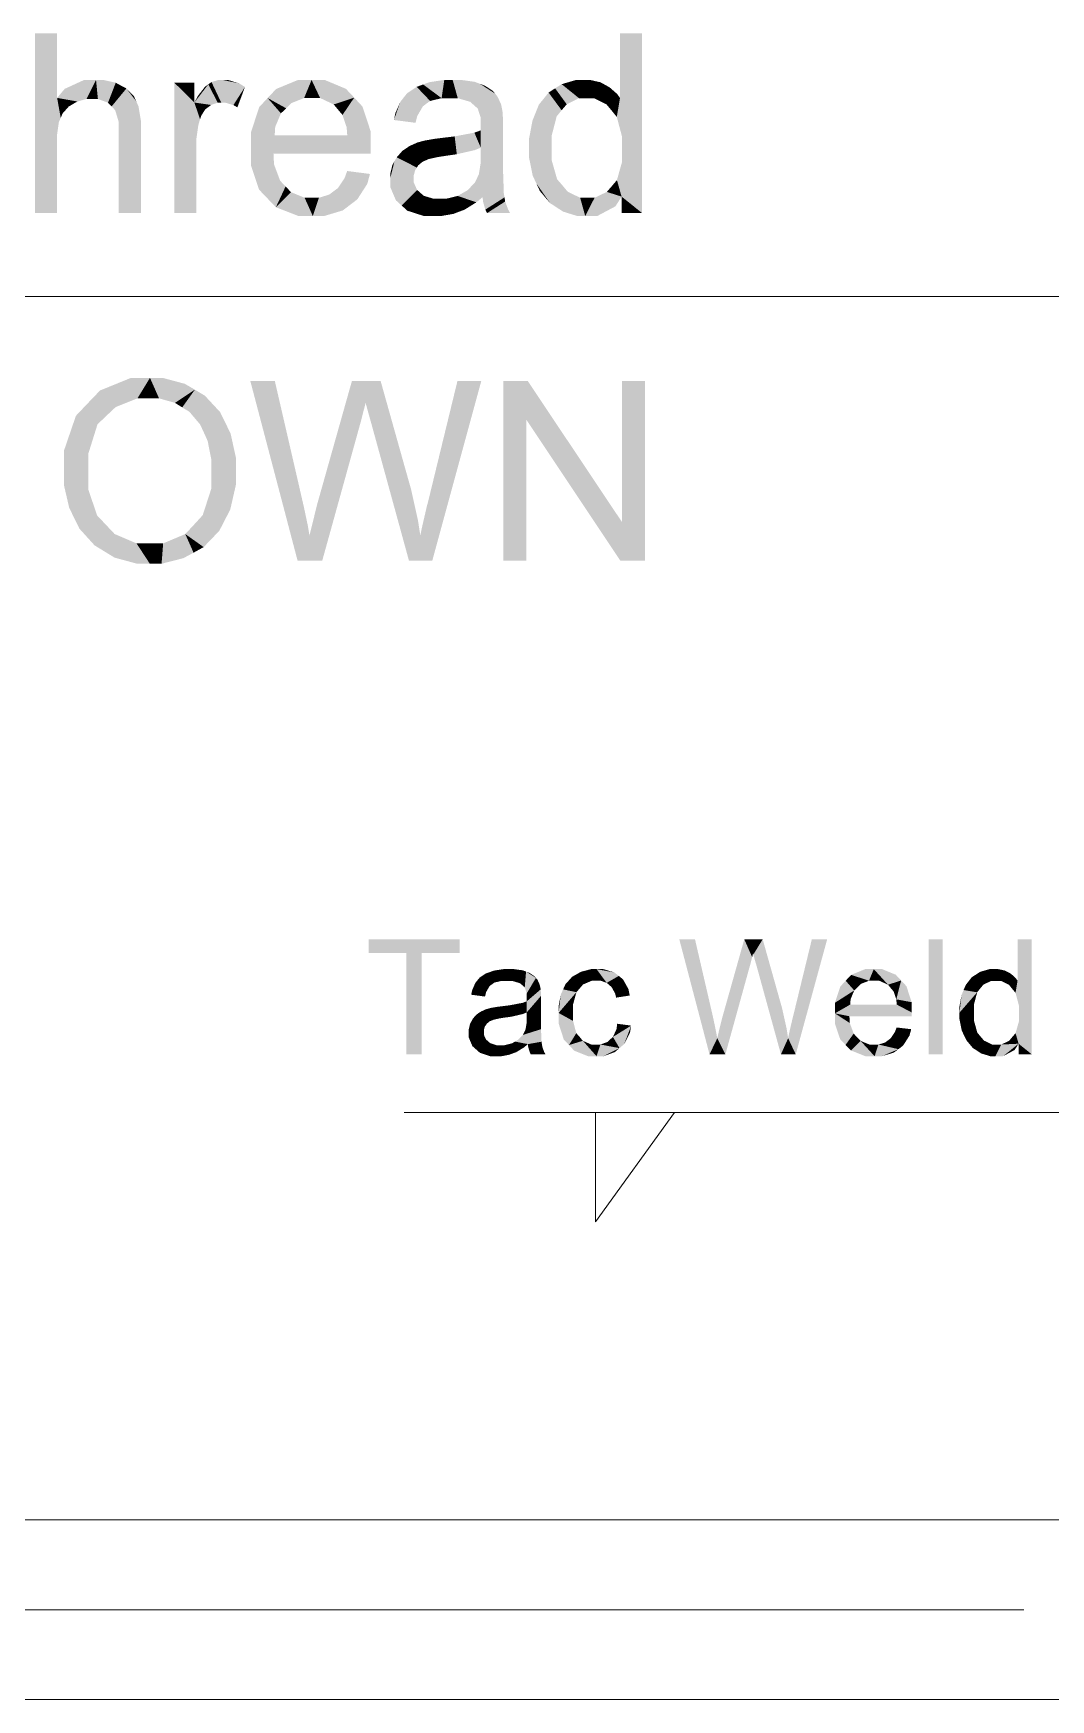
# Model space of a CAD drawing. Header units: millimetres. Extents: x 2 to 579, y 1 to 405.
# Drawn here: x 244.88 to 252.52, y 90.13 to 102.65 of the extents above; entities that cross this region are included whole.
import ezdxf

# ---------------------------------------------------------------- set-up
doc = ezdxf.new("R2010")
doc.units = ezdxf.units.MM
doc.linetypes.add('XKITLINE00', pattern=[0])
doc.layers.add('LinkedObject', color=7, linetype='Continuous', lineweight=0)

# ---------------------------------------------------------------- blocks, each defined once
blk = doc.blocks.new('*A4')
at = {"layer": 'LinkedObject'}
for points in [[(245.061, 102.647), (244.895, 101.297), (244.895, 102.647)], [(245.061, 102.162), (244.895, 101.297), (245.061, 102.647)], [(249.452, 102.647), (249.286, 102.162), (249.286, 102.647)], [(249.452, 102.647), (249.301, 101.872), (249.286, 102.162)], [(249.301, 101.872), (249.452, 102.647), (249.452, 101.297)], [(245.264, 102.297), (245.061, 102.162), (245.118, 102.23)], [(245.353, 102.297), (245.061, 102.162), (245.264, 102.297)], [(245.282, 102.154), (245.061, 102.162), (245.353, 102.297)], [(245.282, 102.154), (245.353, 102.297), (245.318, 102.154)], [(245.318, 102.154), (245.353, 102.297), (245.367, 102.154)], [(245.353, 102.297), (245.443, 102.126), (245.367, 102.154)], [(245.407, 102.297), (245.443, 102.126), (245.353, 102.297)], [(245.501, 102.276), (245.443, 102.126), (245.407, 102.297)], [(245.541, 102.254), (245.443, 102.126), (245.501, 102.276)], [(245.541, 102.254), (245.47, 102.098), (245.443, 102.126)], [(245.581, 102.233), (245.47, 102.098), (245.541, 102.254)], [(245.47, 102.098), (245.581, 102.233), (245.497, 102.069)], [(245.497, 102.069), (245.581, 102.233), (245.655, 102.136)], [(245.655, 102.136), (245.581, 102.233), (245.638, 102.174)], [(245.941, 102.276), (246.091, 102.127), (245.941, 101.297)], [(246.091, 102.127), (245.941, 102.276), (246.091, 102.276)], [(246.196, 102.264), (246.091, 102.127), (246.172, 102.247)], [(246.266, 102.126), (246.091, 102.127), (246.196, 102.264)], [(246.172, 102.247), (246.091, 102.127), (246.119, 102.179)], [(246.22, 102.281), (246.293, 102.126), (246.196, 102.264)], [(246.196, 102.264), (246.293, 102.126), (246.266, 102.126)], [(246.273, 102.297), (246.293, 102.126), (246.22, 102.281)], [(246.302, 102.297), (246.293, 102.126), (246.273, 102.297)], [(246.302, 102.297), (246.323, 102.126), (246.293, 102.126)], [(246.428, 102.271), (246.302, 102.297), (246.343, 102.297)], [(246.471, 102.244), (246.302, 102.297), (246.428, 102.271)], [(246.384, 102.108), (246.302, 102.297), (246.471, 102.244)], [(246.323, 102.126), (246.302, 102.297), (246.384, 102.108)], [(246.384, 102.108), (246.471, 102.244), (246.414, 102.091)], [(246.87, 102.297), (246.641, 102.161), (246.705, 102.229)], [(246.971, 102.297), (246.641, 102.161), (246.87, 102.297)], [(246.915, 102.161), (246.641, 102.161), (246.971, 102.297)], [(246.915, 102.161), (246.971, 102.297), (246.972, 102.161)], [(246.971, 102.297), (247.035, 102.161), (246.972, 102.161)], [(247.229, 102.23), (246.971, 102.297), (247.069, 102.297)], [(247.291, 102.164), (246.971, 102.297), (247.229, 102.23)], [(247.137, 102.113), (246.971, 102.297), (247.291, 102.164)], [(247.035, 102.161), (246.971, 102.297), (247.137, 102.113)], [(247.76, 102.245), (247.861, 102.139), (247.687, 102.196)], [(247.808, 102.263), (247.861, 102.139), (247.76, 102.245)], [(247.967, 102.297), (247.808, 102.263), (247.856, 102.28)], [(247.947, 102.16), (247.808, 102.263), (247.967, 102.297)], [(247.861, 102.139), (247.808, 102.263), (247.947, 102.16)], [(247.947, 102.16), (247.967, 102.297), (248.006, 102.16)], [(248.006, 102.16), (247.967, 102.297), (248.068, 102.16)], [(248.03, 102.297), (248.068, 102.16), (247.967, 102.297)], [(248.194, 102.283), (248.03, 102.297), (248.093, 102.297)], [(248.234, 102.268), (248.03, 102.297), (248.194, 102.283)], [(248.163, 102.132), (248.03, 102.297), (248.234, 102.268)], [(248.068, 102.16), (248.03, 102.297), (248.163, 102.132)], [(248.163, 102.132), (248.234, 102.268), (248.194, 102.103)], [(248.194, 102.103), (248.234, 102.268), (248.218, 102.083)], [(248.234, 102.268), (248.241, 102.012), (248.218, 102.083)], [(248.349, 102.194), (248.241, 102.012), (248.234, 102.268)], [(248.33, 102.216), (248.234, 102.268), (248.273, 102.253)], [(248.349, 102.194), (248.234, 102.268), (248.33, 102.216)], [(248.886, 102.114), (248.75, 102.202), (248.799, 102.234)], [(248.848, 102.265), (248.978, 102.16), (248.799, 102.234)], [(248.799, 102.234), (248.978, 102.16), (248.886, 102.114)], [(248.957, 102.297), (248.978, 102.16), (248.848, 102.265)], [(249.017, 102.297), (248.978, 102.16), (248.957, 102.297)], [(248.978, 102.16), (249.017, 102.297), (249.033, 102.16)], [(249.017, 102.297), (249.09, 102.16), (249.033, 102.16)], [(249.061, 102.297), (249.09, 102.16), (249.017, 102.297)], [(249.14, 102.279), (249.09, 102.16), (249.061, 102.297)], [(249.174, 102.26), (249.09, 102.16), (249.14, 102.279)], [(249.174, 102.26), (249.185, 102.113), (249.09, 102.16)], [(249.208, 102.241), (249.185, 102.113), (249.174, 102.26)], [(249.264, 102.192), (249.185, 102.113), (249.208, 102.241)], [(245.061, 101.889), (244.895, 101.297), (245.061, 102.162)], [(245.061, 101.889), (245.061, 102.162), (245.074, 101.98)], [(245.074, 101.98), (245.061, 102.162), (245.088, 102.012)], [(245.088, 102.012), (245.061, 102.162), (245.102, 102.045)], [(245.102, 102.045), (245.061, 102.162), (245.148, 102.097)], [(245.148, 102.097), (245.061, 102.162), (245.18, 102.116)], [(245.18, 102.116), (245.061, 102.162), (245.213, 102.135)], [(245.213, 102.135), (245.061, 102.162), (245.282, 102.154)], [(245.655, 102.136), (245.524, 101.979), (245.497, 102.069)], [(245.672, 102.098), (245.524, 101.979), (245.655, 102.136)], [(245.941, 101.297), (246.091, 102.127), (246.107, 101.297)], [(246.091, 102.127), (246.107, 101.809), (246.107, 101.297)], [(246.107, 101.809), (246.091, 102.127), (246.107, 101.861)], [(246.107, 101.861), (246.091, 102.127), (246.121, 101.958)], [(246.121, 101.958), (246.091, 102.127), (246.134, 102.002)], [(246.134, 102.002), (246.091, 102.127), (246.144, 102.031)], [(246.144, 102.031), (246.091, 102.127), (246.174, 102.077)], [(246.174, 102.077), (246.091, 102.127), (246.196, 102.093)], [(246.196, 102.093), (246.091, 102.127), (246.217, 102.109)], [(246.217, 102.109), (246.091, 102.127), (246.266, 102.126)], [(246.641, 102.161), (246.515, 101.901), (246.578, 102.093)], [(246.741, 102.046), (246.515, 101.901), (246.641, 102.161)], [(246.641, 102.161), (246.78, 102.084), (246.741, 102.046)], [(246.78, 102.084), (246.641, 102.161), (246.819, 102.123)], [(246.819, 102.123), (246.641, 102.161), (246.915, 102.161)], [(247.137, 102.113), (247.291, 102.164), (247.177, 102.065)], [(247.291, 102.164), (247.203, 102.034), (247.177, 102.065)], [(247.203, 102.034), (247.291, 102.164), (247.234, 101.942)], [(247.234, 101.942), (247.291, 102.164), (247.415, 101.909)], [(247.415, 101.909), (247.291, 102.164), (247.353, 102.097)], [(247.662, 102.164), (247.589, 101.996), (247.637, 102.132)], [(247.806, 102.098), (247.589, 101.996), (247.662, 102.164)], [(247.637, 102.132), (247.589, 101.996), (247.6, 102.048)], [(247.687, 102.196), (247.861, 102.139), (247.662, 102.164)], [(247.806, 102.098), (247.662, 102.164), (247.833, 102.119)], [(247.833, 102.119), (247.662, 102.164), (247.861, 102.139)], [(248.367, 102.171), (248.241, 102.012), (248.349, 102.194)], [(248.393, 102.115), (248.241, 102.012), (248.367, 102.171)], [(248.4, 102.081), (248.241, 102.012), (248.393, 102.115)], [(248.677, 102.111), (248.848, 102.069), (248.653, 102.051)], [(248.75, 102.202), (248.848, 102.069), (248.677, 102.111)], [(248.848, 102.069), (248.75, 102.202), (248.886, 102.114)], [(249.286, 102.162), (249.185, 102.113), (249.264, 102.192)], [(249.185, 102.113), (249.286, 102.162), (249.224, 102.066)], [(249.224, 102.066), (249.286, 102.162), (249.262, 102.019)], [(249.286, 102.162), (249.301, 101.872), (249.262, 102.019)], [(245.69, 101.989), (245.524, 101.979), (245.672, 102.098)], [(245.69, 101.917), (245.524, 101.979), (245.69, 101.989)], [(245.524, 101.979), (245.69, 101.917), (245.524, 101.917)], [(246.698, 101.944), (246.515, 101.901), (246.741, 102.046)], [(247.764, 102.026), (247.589, 101.996), (247.806, 102.098)], [(247.589, 101.996), (247.764, 102.026), (247.751, 101.975)], [(248.241, 101.935), (248.404, 102.06), (248.24, 101.918)], [(248.24, 101.918), (248.404, 102.06), (248.241, 101.788)], [(248.241, 102.012), (248.4, 102.081), (248.404, 102.06)], [(248.241, 102.012), (248.404, 102.06), (248.241, 101.961)], [(248.241, 101.961), (248.404, 102.06), (248.241, 101.956)], [(248.241, 101.956), (248.404, 102.06), (248.241, 101.935)], [(248.409, 101.983), (248.241, 101.788), (248.404, 102.06)], [(248.409, 101.928), (248.241, 101.788), (248.409, 101.983)], [(248.653, 102.051), (248.604, 101.785), (248.629, 101.991)], [(248.811, 102.024), (248.604, 101.785), (248.653, 102.051)], [(248.774, 101.882), (248.604, 101.785), (248.811, 102.024)], [(248.629, 101.991), (248.604, 101.785), (248.604, 101.859)], [(248.653, 102.051), (248.848, 102.069), (248.811, 102.024)], [(245.061, 101.832), (244.895, 101.297), (245.061, 101.889)], [(245.524, 101.297), (245.69, 101.917), (245.69, 101.297)], [(245.524, 101.917), (245.69, 101.917), (245.524, 101.297)], [(246.515, 101.901), (246.698, 101.944), (246.694, 101.88)], [(246.694, 101.88), (246.515, 101.778), (246.515, 101.901)], [(246.694, 101.88), (247.415, 101.788), (246.515, 101.778)], [(247.239, 101.88), (247.415, 101.788), (246.694, 101.88)], [(247.234, 101.942), (247.415, 101.909), (247.239, 101.88)], [(247.415, 101.788), (247.239, 101.88), (247.415, 101.909)], [(247.896, 101.855), (247.919, 101.718), (247.822, 101.842)], [(247.945, 101.861), (247.971, 101.726), (247.896, 101.855)], [(247.896, 101.855), (247.971, 101.726), (247.919, 101.718)], [(248.045, 101.873), (248.061, 101.739), (247.945, 101.861)], [(247.945, 101.861), (248.061, 101.739), (247.971, 101.726)], [(248.193, 101.901), (248.241, 101.788), (248.045, 101.873)], [(248.045, 101.873), (248.241, 101.788), (248.061, 101.739)], [(248.24, 101.918), (248.241, 101.788), (248.193, 101.901)], [(248.409, 101.928), (248.24, 101.727), (248.241, 101.788)], [(248.409, 101.707), (248.24, 101.727), (248.409, 101.928)], [(248.604, 101.785), (248.774, 101.882), (248.774, 101.785)], [(249.301, 101.872), (249.452, 101.297), (249.301, 101.771)], [(244.895, 101.297), (245.061, 101.832), (245.061, 101.297)], [(247.415, 101.781), (246.515, 101.778), (247.415, 101.788)], [(247.414, 101.758), (246.515, 101.778), (247.415, 101.781)], [(246.515, 101.778), (246.64, 101.407), (246.515, 101.659)], [(246.689, 101.663), (246.64, 101.407), (246.515, 101.778)], [(246.689, 101.663), (246.515, 101.778), (246.685, 101.744)], [(247.414, 101.744), (246.515, 101.778), (247.414, 101.758)], [(246.685, 101.744), (246.515, 101.778), (247.414, 101.744)], [(247.652, 101.764), (247.761, 101.639), (247.61, 101.716)], [(247.772, 101.656), (247.652, 101.764), (247.679, 101.782)], [(247.761, 101.639), (247.652, 101.764), (247.772, 101.656)], [(247.705, 101.8), (247.805, 101.683), (247.679, 101.782)], [(247.679, 101.782), (247.805, 101.683), (247.772, 101.656)], [(247.765, 101.827), (247.805, 101.683), (247.705, 101.8)], [(247.798, 101.836), (247.805, 101.683), (247.765, 101.827)], [(247.822, 101.842), (247.847, 101.702), (247.798, 101.836)], [(247.805, 101.683), (247.798, 101.836), (247.826, 101.692)], [(247.826, 101.692), (247.798, 101.836), (247.847, 101.702)], [(247.822, 101.842), (247.919, 101.718), (247.847, 101.702)], [(248.061, 101.739), (248.241, 101.788), (248.196, 101.77)], [(248.409, 101.707), (248.24, 101.673), (248.24, 101.727)], [(248.604, 101.785), (248.774, 101.691), (248.604, 101.71)], [(248.774, 101.691), (248.604, 101.785), (248.774, 101.785)], [(249.301, 101.771), (249.452, 101.297), (249.301, 101.68)], [(246.515, 101.659), (246.64, 101.407), (246.577, 101.473)], [(246.735, 101.54), (246.64, 101.407), (246.689, 101.663)], [(247.409, 101.591), (247.219, 101.56), (247.238, 101.613)], [(247.593, 101.686), (247.561, 101.555), (247.577, 101.657)], [(247.749, 101.621), (247.561, 101.555), (247.593, 101.686)], [(247.577, 101.657), (247.561, 101.555), (247.561, 101.591)], [(247.738, 101.581), (247.561, 101.555), (247.749, 101.621)], [(247.61, 101.716), (247.761, 101.639), (247.593, 101.686)], [(247.593, 101.686), (247.761, 101.639), (247.749, 101.621)], [(248.227, 101.59), (248.409, 101.707), (248.409, 101.591)], [(248.24, 101.673), (248.409, 101.707), (248.227, 101.59)], [(248.604, 101.71), (248.774, 101.691), (248.631, 101.578)], [(248.631, 101.578), (248.774, 101.691), (248.658, 101.52)], [(248.658, 101.52), (248.774, 101.691), (248.814, 101.551)], [(249.301, 101.68), (249.452, 101.297), (249.263, 101.545)], [(246.64, 101.407), (246.735, 101.54), (246.703, 101.341)], [(246.776, 101.497), (246.703, 101.341), (246.735, 101.54)], [(246.817, 101.454), (246.703, 101.341), (246.776, 101.497)], [(247.168, 101.484), (247.314, 101.4), (247.135, 101.46)], [(247.168, 101.484), (247.409, 101.591), (247.314, 101.4)], [(247.219, 101.56), (247.409, 101.591), (247.168, 101.484)], [(247.314, 101.4), (247.409, 101.591), (247.389, 101.516)], [(247.561, 101.555), (247.738, 101.581), (247.738, 101.56)], [(247.738, 101.527), (247.561, 101.555), (247.738, 101.56)], [(247.561, 101.555), (247.738, 101.527), (247.561, 101.494)], [(247.561, 101.494), (247.738, 101.527), (247.604, 101.393)], [(247.604, 101.393), (247.738, 101.527), (247.647, 101.354)], [(247.647, 101.354), (247.738, 101.527), (247.763, 101.471)], [(248.141, 101.468), (248.409, 101.591), (248.414, 101.445)], [(248.196, 101.525), (248.409, 101.591), (248.141, 101.468)], [(248.214, 101.562), (248.409, 101.591), (248.196, 101.525)], [(248.409, 101.591), (248.214, 101.562), (248.227, 101.59)], [(248.814, 101.551), (248.761, 101.372), (248.658, 101.52)], [(248.658, 101.52), (248.761, 101.372), (248.685, 101.462)], [(248.854, 101.505), (248.761, 101.372), (248.814, 101.551)], [(248.761, 101.372), (248.854, 101.505), (248.81, 101.34)], [(248.81, 101.34), (248.854, 101.505), (248.893, 101.458)], [(249.298, 101.421), (249.187, 101.456), (249.225, 101.5)], [(249.263, 101.545), (249.298, 101.421), (249.225, 101.5)], [(249.263, 101.545), (249.452, 101.297), (249.298, 101.421)], [(246.817, 101.454), (246.98, 101.275), (246.703, 101.341)], [(246.919, 101.412), (246.98, 101.275), (246.817, 101.454)], [(246.98, 101.412), (246.98, 101.275), (246.919, 101.412)], [(247.026, 101.412), (247.259, 101.358), (246.98, 101.275)], [(247.026, 101.412), (246.98, 101.275), (246.98, 101.412)], [(246.98, 101.275), (247.259, 101.358), (247.065, 101.275)], [(247.103, 101.436), (247.259, 101.358), (247.026, 101.412)], [(247.065, 101.275), (247.259, 101.358), (247.205, 101.317)], [(247.135, 101.46), (247.314, 101.4), (247.103, 101.436)], [(247.259, 101.358), (247.103, 101.436), (247.314, 101.4)], [(247.763, 101.471), (247.69, 101.315), (247.647, 101.354)], [(247.788, 101.449), (247.69, 101.315), (247.763, 101.471)], [(247.813, 101.427), (247.69, 101.315), (247.788, 101.449)], [(247.69, 101.315), (247.813, 101.427), (247.814, 101.275)], [(247.895, 101.275), (247.813, 101.427), (247.886, 101.405)], [(247.814, 101.275), (247.813, 101.427), (247.895, 101.275)], [(247.886, 101.405), (247.943, 101.275), (247.895, 101.275)], [(247.934, 101.405), (247.943, 101.275), (247.886, 101.405)], [(247.982, 101.405), (247.943, 101.275), (247.934, 101.405)], [(247.943, 101.275), (247.982, 101.405), (248.035, 101.291)], [(248.077, 101.307), (247.982, 101.405), (248.067, 101.426)], [(248.035, 101.291), (247.982, 101.405), (248.077, 101.307)], [(248.255, 101.417), (248.067, 101.426), (248.104, 101.447)], [(248.208, 101.378), (248.067, 101.426), (248.255, 101.417)], [(248.12, 101.323), (248.067, 101.426), (248.208, 101.378)], [(248.077, 101.307), (248.067, 101.426), (248.12, 101.323)], [(248.141, 101.468), (248.414, 101.445), (248.104, 101.447)], [(248.414, 101.445), (248.255, 101.417), (248.104, 101.447)], [(248.255, 101.417), (248.414, 101.445), (248.258, 101.383)], [(248.258, 101.383), (248.414, 101.445), (248.419, 101.415)], [(248.419, 101.415), (248.275, 101.323), (248.258, 101.383)], [(248.424, 101.384), (248.275, 101.323), (248.419, 101.415)], [(248.424, 101.384), (248.288, 101.297), (248.275, 101.323)], [(248.446, 101.325), (248.288, 101.297), (248.424, 101.384)], [(248.893, 101.458), (249.025, 101.275), (248.81, 101.34)], [(248.987, 101.412), (249.025, 101.275), (248.893, 101.458)], [(249.025, 101.275), (248.987, 101.412), (249.04, 101.412)], [(249.025, 101.275), (249.298, 101.421), (249.115, 101.275)], [(249.095, 101.412), (249.298, 101.421), (249.025, 101.275)], [(249.095, 101.412), (249.025, 101.275), (249.04, 101.412)], [(249.187, 101.456), (249.298, 101.421), (249.095, 101.412)], [(249.115, 101.275), (249.298, 101.421), (249.252, 101.348)], [(249.298, 101.421), (249.452, 101.297), (249.298, 101.297)], [(246.703, 101.341), (246.98, 101.275), (246.873, 101.275)], [(248.288, 101.297), (248.446, 101.325), (248.461, 101.297)], [(248.81, 101.34), (249.025, 101.275), (248.859, 101.308)], [(248.859, 101.308), (249.025, 101.275), (248.966, 101.275)], [(245.616, 100.06), (245.292, 99.87), (245.383, 99.965)], [(245.758, 100.06), (245.292, 99.87), (245.616, 100.06)], [(245.664, 99.906), (245.292, 99.87), (245.758, 100.06)], [(245.664, 99.906), (245.758, 100.06), (245.759, 99.906)], [(245.758, 100.06), (245.826, 99.906), (245.759, 99.906)], [(246.02, 100.015), (245.758, 100.06), (245.852, 100.06)], [(246.095, 99.971), (245.758, 100.06), (246.02, 100.015)], [(245.946, 99.872), (245.758, 100.06), (246.095, 99.971)], [(245.826, 99.906), (245.758, 100.06), (245.946, 99.872)], [(246.695, 100.037), (246.866, 98.687), (246.511, 100.037)], [(246.899, 99.152), (246.866, 98.687), (246.695, 100.037)], [(247.274, 100.037), (247.336, 99.715), (247.017, 99.125)], [(247.336, 99.715), (247.274, 100.037), (247.345, 99.748)], [(247.345, 99.748), (247.274, 100.037), (247.365, 99.827)], [(247.365, 99.827), (247.274, 100.037), (247.377, 99.874)], [(247.489, 100.037), (247.377, 99.874), (247.274, 100.037)], [(247.377, 99.874), (247.489, 100.037), (247.38, 99.859)], [(247.38, 99.859), (247.489, 100.037), (247.402, 99.779)], [(247.402, 99.779), (247.489, 100.037), (247.42, 99.715)], [(247.42, 99.715), (247.489, 100.037), (247.681, 99.353)], [(248.245, 100.037), (247.855, 99.169), (248.066, 100.037)], [(247.877, 98.687), (247.855, 99.169), (248.245, 100.037)], [(248.41, 100.037), (248.582, 99.747), (248.41, 98.687)], [(248.582, 99.747), (248.41, 100.037), (248.593, 100.037)], [(248.582, 99.747), (248.593, 100.037), (249.289, 98.687)], [(249.289, 98.687), (248.593, 100.037), (249.301, 98.977)], [(249.473, 100.037), (249.301, 98.977), (249.301, 100.037)], [(249.473, 98.687), (249.301, 98.977), (249.473, 100.037)], [(245.292, 99.87), (245.112, 99.344), (245.202, 99.775)], [(245.364, 99.711), (245.112, 99.344), (245.292, 99.87)], [(245.501, 99.841), (245.292, 99.87), (245.664, 99.906)], [(245.292, 99.87), (245.501, 99.841), (245.432, 99.776)], [(245.364, 99.711), (245.292, 99.87), (245.432, 99.776)], [(245.946, 99.872), (246.095, 99.971), (246, 99.838)], [(246.095, 99.971), (246.054, 99.805), (246, 99.838)], [(246.054, 99.805), (246.095, 99.971), (246.135, 99.709)], [(246.285, 99.802), (246.095, 99.971), (246.17, 99.926)], [(246.324, 99.722), (246.095, 99.971), (246.285, 99.802)], [(246.135, 99.709), (246.095, 99.971), (246.324, 99.722)], [(245.202, 99.775), (245.112, 99.344), (245.112, 99.512)], [(248.41, 98.687), (248.582, 99.747), (248.582, 98.687)], [(245.296, 99.493), (245.112, 99.344), (245.364, 99.711)], [(246.135, 99.709), (246.324, 99.722), (246.163, 99.648)], [(246.324, 99.722), (246.191, 99.586), (246.163, 99.648)], [(246.191, 99.586), (246.324, 99.722), (246.219, 99.443)], [(246.219, 99.443), (246.324, 99.722), (246.403, 99.461)], [(246.403, 99.461), (246.324, 99.722), (246.363, 99.642)], [(247.017, 99.125), (247.336, 99.715), (247.051, 98.687)], [(247.681, 99.353), (247.702, 98.687), (247.42, 99.715)], [(245.112, 99.344), (245.296, 99.493), (245.296, 99.341)], [(246.154, 99.029), (246.403, 99.36), (246.32, 98.992)], [(246.219, 99.23), (246.403, 99.36), (246.154, 99.029)], [(246.219, 99.36), (246.403, 99.461), (246.403, 99.36)], [(246.219, 99.443), (246.403, 99.461), (246.219, 99.36)], [(246.403, 99.36), (246.219, 99.23), (246.219, 99.36)], [(246.32, 98.992), (246.403, 99.36), (246.361, 99.073)], [(246.361, 99.073), (246.403, 99.36), (246.403, 99.257)], [(247.717, 99.226), (247.702, 98.687), (247.681, 99.353)], [(245.112, 99.344), (245.296, 99.219), (245.112, 99.255)], [(245.296, 99.219), (245.112, 99.344), (245.296, 99.341)], [(245.112, 99.255), (245.296, 99.219), (245.151, 99.087)], [(247.77, 98.987), (247.702, 98.687), (247.717, 99.226)], [(245.151, 99.087), (245.296, 99.219), (245.189, 99.007)], [(245.189, 99.007), (245.296, 99.219), (245.361, 99.027)], [(246.915, 99.082), (246.866, 98.687), (246.899, 99.152)], [(247.012, 99.108), (247.051, 98.687), (246.982, 98.984)], [(247.017, 99.125), (247.051, 98.687), (247.012, 99.108)], [(247.855, 99.169), (247.877, 98.687), (247.834, 99.086)], [(245.361, 99.027), (245.342, 98.802), (245.189, 99.007)], [(245.189, 99.007), (245.342, 98.802), (245.228, 98.928)], [(245.427, 98.957), (245.342, 98.802), (245.361, 99.027)], [(246.32, 98.992), (246.089, 98.958), (246.154, 99.029)], [(246.278, 98.911), (246.089, 98.958), (246.32, 98.992)], [(246.944, 98.944), (246.866, 98.687), (246.915, 99.082)], [(246.982, 98.984), (247.051, 98.687), (246.955, 98.876)], [(247.787, 98.876), (247.702, 98.687), (247.77, 98.987)], [(247.834, 99.086), (247.877, 98.687), (247.8, 98.939)], [(249.301, 98.977), (249.473, 98.687), (249.289, 98.687)], [(245.342, 98.802), (245.427, 98.957), (245.417, 98.756)], [(245.417, 98.756), (245.427, 98.957), (245.493, 98.887)], [(245.493, 98.887), (245.757, 98.664), (245.417, 98.756)], [(245.657, 98.817), (245.757, 98.664), (245.493, 98.887)], [(246.085, 98.747), (245.857, 98.817), (246.023, 98.887)], [(246.089, 98.958), (246.161, 98.789), (246.023, 98.887)], [(246.023, 98.887), (246.161, 98.789), (246.085, 98.747)], [(246.161, 98.789), (246.089, 98.958), (246.278, 98.911)], [(246.955, 98.876), (246.866, 98.687), (246.944, 98.944)], [(246.955, 98.876), (247.051, 98.687), (246.866, 98.687)], [(247.787, 98.876), (247.877, 98.687), (247.702, 98.687)], [(247.8, 98.939), (247.877, 98.687), (247.787, 98.876)], [(245.417, 98.756), (245.757, 98.664), (245.492, 98.71)], [(245.757, 98.664), (245.657, 98.817), (245.756, 98.817)], [(245.857, 98.817), (245.757, 98.664), (245.756, 98.817)], [(245.757, 98.664), (245.857, 98.817), (245.845, 98.664)], [(245.845, 98.664), (245.857, 98.817), (246.009, 98.706)], [(246.009, 98.706), (245.857, 98.817), (246.085, 98.747)], [(245.492, 98.71), (245.757, 98.664), (245.662, 98.664)], [(247.399, 95.844), (247.683, 95.742), (247.399, 95.742)], [(247.797, 95.742), (247.683, 95.742), (247.399, 95.844)], [(247.797, 95.742), (247.399, 95.844), (248.083, 95.844)], [(247.683, 94.98), (247.797, 95.742), (247.797, 94.98)], [(247.683, 95.742), (247.797, 95.742), (247.683, 94.98)], [(247.797, 95.742), (248.083, 95.844), (248.083, 95.742)], [(249.849, 95.844), (249.958, 94.98), (249.731, 95.844)], [(249.98, 95.278), (249.958, 94.98), (249.849, 95.844)], [(250.219, 95.844), (250.259, 95.638), (250.055, 95.261)], [(250.259, 95.638), (250.219, 95.844), (250.265, 95.659)], [(250.265, 95.659), (250.219, 95.844), (250.278, 95.71)], [(250.278, 95.71), (250.219, 95.844), (250.285, 95.74)], [(250.357, 95.844), (250.285, 95.74), (250.219, 95.844)], [(250.285, 95.74), (250.357, 95.844), (250.287, 95.73)], [(250.287, 95.73), (250.357, 95.844), (250.301, 95.679)], [(250.301, 95.679), (250.357, 95.844), (250.313, 95.638)], [(250.313, 95.638), (250.357, 95.844), (250.48, 95.407)], [(250.841, 95.844), (250.591, 95.289), (250.726, 95.844)], [(250.605, 94.98), (250.591, 95.289), (250.841, 95.844)], [(251.709, 95.844), (251.602, 94.98), (251.602, 95.844)], [(251.709, 94.98), (251.602, 94.98), (251.709, 95.844)], [(252.377, 95.844), (252.27, 95.534), (252.27, 95.844)], [(252.377, 95.844), (252.28, 95.348), (252.27, 95.534)], [(252.28, 95.348), (252.377, 95.844), (252.377, 94.98)], [(248.309, 95.598), (248.343, 95.519), (248.278, 95.587)], [(248.411, 95.62), (248.309, 95.598), (248.34, 95.609)], [(248.398, 95.532), (248.309, 95.598), (248.411, 95.62)], [(248.343, 95.519), (248.309, 95.598), (248.398, 95.532)], [(248.398, 95.532), (248.411, 95.62), (248.436, 95.532)], [(248.436, 95.532), (248.411, 95.62), (248.476, 95.532)], [(248.451, 95.62), (248.476, 95.532), (248.411, 95.62)], [(248.556, 95.611), (248.451, 95.62), (248.491, 95.62)], [(248.581, 95.602), (248.451, 95.62), (248.556, 95.611)], [(248.536, 95.514), (248.451, 95.62), (248.581, 95.602)], [(248.476, 95.532), (248.451, 95.62), (248.536, 95.514)], [(248.536, 95.514), (248.581, 95.602), (248.556, 95.496)], [(248.556, 95.496), (248.581, 95.602), (248.571, 95.483)], [(248.581, 95.602), (248.586, 95.438), (248.571, 95.483)], [(248.655, 95.554), (248.586, 95.438), (248.581, 95.602)], [(248.643, 95.568), (248.581, 95.602), (248.606, 95.592)], [(248.655, 95.554), (248.581, 95.602), (248.643, 95.568)], [(248.995, 95.601), (249.074, 95.533), (248.961, 95.582)], [(249.07, 95.62), (249.074, 95.533), (248.995, 95.601)], [(249.11, 95.62), (249.074, 95.533), (249.07, 95.62)], [(249.074, 95.533), (249.11, 95.62), (249.114, 95.533)], [(249.11, 95.62), (249.141, 95.533), (249.114, 95.533)], [(249.244, 95.595), (249.11, 95.62), (249.161, 95.62)], [(249.277, 95.569), (249.11, 95.62), (249.244, 95.595)], [(249.186, 95.517), (249.11, 95.62), (249.277, 95.569)], [(249.141, 95.533), (249.11, 95.62), (249.186, 95.517)], [(250.055, 95.261), (250.259, 95.638), (250.077, 94.98)], [(250.48, 95.407), (250.494, 94.98), (250.313, 95.638)], [(251.191, 95.62), (251.021, 95.577), (251.126, 95.62)], [(251.155, 95.533), (251.021, 95.577), (251.191, 95.62)], [(251.155, 95.533), (251.191, 95.62), (251.192, 95.533)], [(251.191, 95.62), (251.232, 95.533), (251.192, 95.533)], [(251.356, 95.578), (251.191, 95.62), (251.254, 95.62)], [(251.396, 95.535), (251.191, 95.62), (251.356, 95.578)], [(251.298, 95.503), (251.191, 95.62), (251.396, 95.535)], [(251.232, 95.533), (251.191, 95.62), (251.298, 95.503)], [(251.99, 95.6), (252.073, 95.532), (251.959, 95.58)], [(252.059, 95.62), (252.073, 95.532), (251.99, 95.6)], [(252.098, 95.62), (252.073, 95.532), (252.059, 95.62)], [(252.073, 95.532), (252.098, 95.62), (252.108, 95.532)], [(252.098, 95.62), (252.145, 95.532), (252.108, 95.532)], [(252.126, 95.62), (252.145, 95.532), (252.098, 95.62)], [(252.176, 95.609), (252.145, 95.532), (252.126, 95.62)], [(252.199, 95.597), (252.145, 95.532), (252.176, 95.609)], [(252.199, 95.597), (252.206, 95.502), (252.145, 95.532)], [(252.221, 95.585), (252.206, 95.502), (252.199, 95.597)], [(248.215, 95.535), (248.169, 95.428), (248.199, 95.515)], [(248.307, 95.493), (248.169, 95.428), (248.215, 95.535)], [(248.199, 95.515), (248.169, 95.428), (248.176, 95.461)], [(248.281, 95.447), (248.169, 95.428), (248.307, 95.493)], [(248.232, 95.556), (248.343, 95.519), (248.215, 95.535)], [(248.307, 95.493), (248.215, 95.535), (248.325, 95.506)], [(248.325, 95.506), (248.215, 95.535), (248.343, 95.519)], [(248.278, 95.587), (248.343, 95.519), (248.232, 95.556)], [(248.667, 95.54), (248.586, 95.438), (248.655, 95.554)], [(248.683, 95.504), (248.586, 95.438), (248.667, 95.54)], [(248.688, 95.482), (248.586, 95.438), (248.683, 95.504)], [(248.586, 95.438), (248.688, 95.482), (248.691, 95.468)], [(248.876, 95.506), (248.984, 95.476), (248.859, 95.468)], [(248.859, 95.468), (248.984, 95.476), (248.959, 95.447)], [(248.927, 95.563), (248.984, 95.476), (248.876, 95.506)], [(249.009, 95.505), (248.927, 95.563), (248.961, 95.582)], [(248.984, 95.476), (248.927, 95.563), (249.009, 95.505)], [(248.961, 95.582), (249.074, 95.533), (249.009, 95.505)], [(249.186, 95.517), (249.277, 95.569), (249.205, 95.501)], [(249.277, 95.569), (249.223, 95.485), (249.205, 95.501)], [(249.223, 95.485), (249.277, 95.569), (249.249, 95.438)], [(249.249, 95.438), (249.277, 95.569), (249.359, 95.422)], [(249.35, 95.469), (249.277, 95.569), (249.309, 95.543)], [(249.359, 95.422), (249.277, 95.569), (249.35, 95.469)], [(250.98, 95.533), (250.899, 95.367), (250.94, 95.49)], [(251.044, 95.46), (250.899, 95.367), (250.98, 95.533)], [(251.021, 95.577), (251.094, 95.509), (250.98, 95.533)], [(250.98, 95.533), (251.094, 95.509), (251.044, 95.46)], [(251.094, 95.509), (251.021, 95.577), (251.155, 95.533)], [(251.298, 95.503), (251.396, 95.535), (251.323, 95.472)], [(251.396, 95.535), (251.34, 95.452), (251.323, 95.472)], [(251.34, 95.452), (251.396, 95.535), (251.36, 95.393)], [(251.36, 95.393), (251.396, 95.535), (251.475, 95.372)], [(251.475, 95.372), (251.396, 95.535), (251.436, 95.492)], [(251.881, 95.501), (251.99, 95.475), (251.865, 95.463)], [(251.865, 95.463), (251.99, 95.475), (251.967, 95.446)], [(251.927, 95.56), (251.99, 95.475), (251.881, 95.501)], [(252.014, 95.504), (251.927, 95.56), (251.959, 95.58)], [(251.99, 95.475), (251.927, 95.56), (252.014, 95.504)], [(251.959, 95.58), (252.073, 95.532), (252.014, 95.504)], [(252.256, 95.553), (252.206, 95.502), (252.221, 95.585)], [(252.27, 95.534), (252.206, 95.502), (252.256, 95.553)], [(252.206, 95.502), (252.27, 95.534), (252.23, 95.472)], [(252.23, 95.472), (252.27, 95.534), (252.255, 95.442)], [(252.27, 95.534), (252.28, 95.348), (252.255, 95.442)], [(248.169, 95.428), (248.281, 95.447), (248.273, 95.414)], [(248.461, 95.349), (248.471, 95.263), (248.397, 95.341)], [(248.555, 95.367), (248.586, 95.295), (248.461, 95.349)], [(248.461, 95.349), (248.586, 95.295), (248.471, 95.263)], [(248.586, 95.378), (248.586, 95.295), (248.555, 95.367)], [(248.586, 95.438), (248.691, 95.468), (248.586, 95.405)], [(248.586, 95.405), (248.691, 95.468), (248.586, 95.402)], [(248.586, 95.402), (248.691, 95.468), (248.586, 95.389)], [(248.586, 95.389), (248.691, 95.468), (248.586, 95.378)], [(248.586, 95.378), (248.691, 95.468), (248.586, 95.295)], [(248.693, 95.419), (248.586, 95.295), (248.691, 95.468)], [(248.693, 95.384), (248.586, 95.295), (248.693, 95.419)], [(248.693, 95.384), (248.586, 95.256), (248.586, 95.295)], [(248.693, 95.243), (248.586, 95.256), (248.693, 95.384)], [(248.859, 95.468), (248.825, 95.291), (248.842, 95.43)], [(248.959, 95.447), (248.825, 95.291), (248.859, 95.468)], [(248.934, 95.356), (248.825, 95.291), (248.959, 95.447)], [(248.842, 95.43), (248.825, 95.291), (248.825, 95.342)], [(248.825, 95.291), (248.934, 95.356), (248.934, 95.294)], [(249.249, 95.438), (249.359, 95.422), (249.257, 95.406)], [(250.503, 95.325), (250.494, 94.98), (250.48, 95.407)], [(251.017, 95.394), (250.899, 95.367), (251.044, 95.46)], [(250.899, 95.367), (251.017, 95.394), (251.014, 95.354)], [(251.014, 95.354), (250.899, 95.288), (250.899, 95.367)], [(251.014, 95.354), (251.475, 95.295), (250.899, 95.288)], [(251.363, 95.354), (251.475, 95.295), (251.014, 95.354)], [(251.36, 95.393), (251.475, 95.372), (251.363, 95.354)], [(251.475, 95.295), (251.363, 95.354), (251.475, 95.372)], [(251.865, 95.463), (251.834, 95.293), (251.85, 95.425)], [(251.967, 95.446), (251.834, 95.293), (251.865, 95.463)], [(251.943, 95.355), (251.834, 95.293), (251.967, 95.446)], [(251.85, 95.425), (251.834, 95.293), (251.834, 95.34)], [(251.834, 95.293), (251.943, 95.355), (251.943, 95.293)], [(252.28, 95.348), (252.377, 94.98), (252.28, 95.284)], [(248.172, 95.23), (248.151, 95.146), (248.161, 95.211)], [(248.271, 95.188), (248.151, 95.146), (248.172, 95.23)], [(248.182, 95.249), (248.279, 95.199), (248.172, 95.23)], [(248.172, 95.23), (248.279, 95.199), (248.271, 95.188)], [(248.209, 95.279), (248.279, 95.199), (248.182, 95.249)], [(248.286, 95.21), (248.209, 95.279), (248.226, 95.291)], [(248.279, 95.199), (248.209, 95.279), (248.286, 95.21)], [(248.243, 95.302), (248.307, 95.228), (248.226, 95.291)], [(248.226, 95.291), (248.307, 95.228), (248.286, 95.21)], [(248.281, 95.319), (248.307, 95.228), (248.243, 95.302)], [(248.303, 95.325), (248.307, 95.228), (248.281, 95.319)], [(248.318, 95.329), (248.334, 95.239), (248.303, 95.325)], [(248.307, 95.228), (248.303, 95.325), (248.32, 95.233)], [(248.32, 95.233), (248.303, 95.325), (248.334, 95.239)], [(248.365, 95.337), (248.38, 95.25), (248.318, 95.329)], [(248.318, 95.329), (248.38, 95.25), (248.334, 95.239)], [(248.397, 95.341), (248.413, 95.255), (248.365, 95.337)], [(248.365, 95.337), (248.413, 95.255), (248.38, 95.25)], [(248.397, 95.341), (248.471, 95.263), (248.413, 95.255)], [(248.471, 95.263), (248.586, 95.295), (248.557, 95.283)], [(248.577, 95.168), (248.693, 95.243), (248.693, 95.169)], [(248.586, 95.221), (248.693, 95.243), (248.577, 95.168)], [(248.693, 95.243), (248.586, 95.221), (248.586, 95.256)], [(248.934, 95.231), (248.825, 95.291), (248.934, 95.294)], [(248.825, 95.291), (248.903, 95.05), (248.825, 95.213)], [(248.934, 95.231), (248.903, 95.05), (248.825, 95.291)], [(248.958, 95.139), (248.903, 95.05), (248.934, 95.231)], [(249.99, 95.233), (249.958, 94.98), (249.98, 95.278)], [(250.008, 95.145), (249.958, 94.98), (249.99, 95.233)], [(250.052, 95.25), (250.077, 94.98), (250.032, 95.17)], [(250.055, 95.261), (250.077, 94.98), (250.052, 95.25)], [(250.537, 95.172), (250.494, 94.98), (250.503, 95.325)], [(250.578, 95.236), (250.605, 94.98), (250.556, 95.142)], [(250.591, 95.289), (250.605, 94.98), (250.578, 95.236)], [(251.475, 95.29), (250.899, 95.288), (251.475, 95.295)], [(251.475, 95.276), (250.899, 95.288), (251.475, 95.29)], [(250.899, 95.288), (250.979, 95.051), (250.899, 95.212)], [(251.011, 95.215), (250.979, 95.051), (250.899, 95.288)], [(251.011, 95.215), (250.899, 95.288), (251.008, 95.266)], [(251.475, 95.266), (250.899, 95.288), (251.475, 95.276)], [(251.008, 95.266), (250.899, 95.288), (251.475, 95.266)], [(251.834, 95.293), (251.943, 95.233), (251.834, 95.245)], [(251.943, 95.233), (251.834, 95.293), (251.943, 95.293)], [(251.834, 95.245), (251.943, 95.233), (251.851, 95.16)], [(251.851, 95.16), (251.943, 95.233), (251.868, 95.123)], [(251.868, 95.123), (251.943, 95.233), (251.968, 95.143)], [(252.28, 95.226), (252.377, 94.98), (252.255, 95.139)], [(252.28, 95.284), (252.377, 94.98), (252.28, 95.226)], [(248.161, 95.211), (248.151, 95.146), (248.151, 95.169)], [(248.264, 95.162), (248.151, 95.146), (248.271, 95.188)], [(248.151, 95.146), (248.264, 95.162), (248.264, 95.148)], [(248.264, 95.127), (248.151, 95.146), (248.264, 95.148)], [(248.151, 95.146), (248.264, 95.127), (248.151, 95.106)], [(248.151, 95.106), (248.264, 95.127), (248.178, 95.042)], [(248.178, 95.042), (248.264, 95.127), (248.206, 95.017)], [(248.206, 95.017), (248.264, 95.127), (248.28, 95.092)], [(248.522, 95.09), (248.693, 95.169), (248.697, 95.075)], [(248.557, 95.126), (248.693, 95.169), (248.522, 95.09)], [(248.569, 95.15), (248.693, 95.169), (248.557, 95.126)], [(248.693, 95.169), (248.569, 95.15), (248.577, 95.168)], [(248.825, 95.213), (248.903, 95.05), (248.864, 95.092)], [(248.903, 95.05), (248.958, 95.139), (248.983, 95.111)], [(249.007, 95.082), (248.903, 95.05), (248.983, 95.111)], [(249.233, 95.111), (249.282, 95.027), (249.212, 95.092)], [(249.233, 95.111), (249.37, 95.196), (249.282, 95.027)], [(249.26, 95.17), (249.37, 95.196), (249.233, 95.111)], [(249.37, 95.196), (249.26, 95.17), (249.265, 95.21)], [(249.282, 95.027), (249.37, 95.196), (249.318, 95.058)], [(249.318, 95.058), (249.37, 95.196), (249.361, 95.142)], [(250.016, 95.101), (249.958, 94.98), (250.008, 95.145)], [(250.016, 95.101), (250.077, 94.98), (249.958, 94.98)], [(250.032, 95.17), (250.077, 94.98), (250.016, 95.101)], [(250.548, 95.101), (250.494, 94.98), (250.537, 95.172)], [(250.548, 95.101), (250.605, 94.98), (250.494, 94.98)], [(250.556, 95.142), (250.605, 94.98), (250.548, 95.101)], [(250.899, 95.212), (250.979, 95.051), (250.939, 95.093)], [(251.04, 95.136), (250.979, 95.051), (251.011, 95.215)], [(250.979, 95.051), (251.04, 95.136), (251.02, 95.009)], [(251.066, 95.108), (251.02, 95.009), (251.04, 95.136)], [(251.092, 95.081), (251.02, 95.009), (251.066, 95.108)], [(251.317, 95.1), (251.411, 95.046), (251.296, 95.084)], [(251.317, 95.1), (251.472, 95.169), (251.411, 95.046)], [(251.35, 95.149), (251.472, 95.169), (251.317, 95.1)], [(251.472, 95.169), (251.35, 95.149), (251.362, 95.182)], [(251.411, 95.046), (251.472, 95.169), (251.459, 95.121)], [(251.968, 95.143), (251.934, 95.028), (251.868, 95.123)], [(251.868, 95.123), (251.934, 95.028), (251.886, 95.086)], [(251.993, 95.113), (251.934, 95.028), (251.968, 95.143)], [(251.934, 95.028), (251.993, 95.113), (251.966, 95.008)], [(251.966, 95.008), (251.993, 95.113), (252.019, 95.083)], [(252.278, 95.06), (252.207, 95.082), (252.231, 95.111)], [(252.255, 95.139), (252.278, 95.06), (252.231, 95.111)], [(252.255, 95.139), (252.377, 94.98), (252.278, 95.06)], [(248.28, 95.092), (248.234, 94.992), (248.206, 95.017)], [(248.296, 95.078), (248.234, 94.992), (248.28, 95.092)], [(248.312, 95.064), (248.234, 94.992), (248.296, 95.078)], [(248.234, 94.992), (248.312, 95.064), (248.313, 94.966)], [(248.364, 94.966), (248.312, 95.064), (248.359, 95.049)], [(248.313, 94.966), (248.312, 95.064), (248.364, 94.966)], [(248.359, 95.049), (248.396, 94.966), (248.364, 94.966)], [(248.39, 95.049), (248.396, 94.966), (248.359, 95.049)], [(248.42, 95.049), (248.396, 94.966), (248.39, 95.049)], [(248.396, 94.966), (248.42, 95.049), (248.454, 94.977)], [(248.481, 94.987), (248.42, 95.049), (248.475, 95.063)], [(248.454, 94.977), (248.42, 95.049), (248.481, 94.987)], [(248.595, 95.057), (248.475, 95.063), (248.499, 95.076)], [(248.565, 95.032), (248.475, 95.063), (248.595, 95.057)], [(248.508, 94.997), (248.475, 95.063), (248.565, 95.032)], [(248.481, 94.987), (248.475, 95.063), (248.508, 94.997)], [(248.522, 95.09), (248.697, 95.075), (248.499, 95.076)], [(248.697, 95.075), (248.595, 95.057), (248.499, 95.076)], [(248.595, 95.057), (248.697, 95.075), (248.597, 95.035)], [(248.597, 95.035), (248.697, 95.075), (248.7, 95.056)], [(248.7, 95.056), (248.608, 94.997), (248.597, 95.035)], [(248.703, 95.036), (248.608, 94.997), (248.7, 95.056)], [(248.703, 95.036), (248.616, 94.98), (248.608, 94.997)], [(248.717, 94.998), (248.616, 94.98), (248.703, 95.036)], [(248.616, 94.98), (248.717, 94.998), (248.727, 94.98)], [(249.007, 95.082), (249.11, 94.966), (248.903, 95.05)], [(248.903, 95.05), (249.11, 94.966), (248.942, 95.008)], [(248.942, 95.008), (249.11, 94.966), (249.046, 94.966)], [(249.07, 95.054), (249.11, 94.966), (249.007, 95.082)], [(249.11, 94.966), (249.07, 95.054), (249.108, 95.054)], [(249.139, 95.054), (249.11, 94.966), (249.108, 95.054)], [(249.139, 95.054), (249.282, 95.027), (249.11, 94.966)], [(249.11, 94.966), (249.282, 95.027), (249.161, 94.966)], [(249.191, 95.073), (249.282, 95.027), (249.139, 95.054)], [(249.161, 94.966), (249.282, 95.027), (249.247, 94.997)], [(249.282, 95.027), (249.191, 95.073), (249.212, 95.092)], [(251.092, 95.081), (251.197, 94.966), (251.02, 95.009)], [(251.02, 95.009), (251.197, 94.966), (251.128, 94.966)], [(251.158, 95.054), (251.197, 94.966), (251.092, 95.081)], [(251.197, 95.054), (251.197, 94.966), (251.158, 95.054)], [(251.226, 95.054), (251.376, 95.019), (251.197, 94.966)], [(251.226, 95.054), (251.197, 94.966), (251.197, 95.054)], [(251.197, 94.966), (251.376, 95.019), (251.251, 94.966)], [(251.276, 95.069), (251.376, 95.019), (251.226, 95.054)], [(251.251, 94.966), (251.376, 95.019), (251.341, 94.993)], [(251.296, 95.084), (251.411, 95.046), (251.276, 95.069)], [(251.376, 95.019), (251.276, 95.069), (251.411, 95.046)], [(252.019, 95.083), (252.103, 94.966), (251.966, 95.008)], [(251.966, 95.008), (252.103, 94.966), (251.997, 94.987)], [(251.997, 94.987), (252.103, 94.966), (252.066, 94.966)], [(252.079, 95.054), (252.103, 94.966), (252.019, 95.083)], [(252.103, 94.966), (252.079, 95.054), (252.113, 95.054)], [(252.103, 94.966), (252.278, 95.06), (252.161, 94.966)], [(252.148, 95.054), (252.278, 95.06), (252.103, 94.966)], [(252.148, 95.054), (252.103, 94.966), (252.113, 95.054)], [(252.207, 95.082), (252.278, 95.06), (252.148, 95.054)], [(252.161, 94.966), (252.278, 95.06), (252.248, 95.013)], [(252.278, 95.06), (252.377, 94.98), (252.278, 94.98)]]:
    blk.add_hatch(color=7, dxfattribs=at).paths.add_polyline_path(points, flags=17)
at = {"layer": 'LinkedObject', "color": 6, "linetype": 'XKITLINE00', "lineweight": 0}
for p, q in [((253.939, 100.671), (238.063, 100.671)), ((252.661, 94.543), (247.666, 94.543)), ((239.143, 90.81), (252.316, 90.81))]:
    blk.add_line(p, q, dxfattribs=at)
at = {"layer": 'LinkedObject', "color": 4, "linetype": 'XKITLINE00', "lineweight": 0}
for q in [(249.694, 94.543), (249.103, 94.543)]:
    blk.add_line((249.103, 93.723), q, dxfattribs=at)
at = {"layer": 'LinkedObject', "color": 7, "linetype": 'XKITLINE00', "lineweight": 0}
for p, q in [((241.523, 91.484), (270.657, 91.484)), ((270.657, 90.135), (241.523, 90.135))]:
    blk.add_line(p, q, dxfattribs=at)

msp = doc.modelspace()

# ---------------------------------------------------------------- block references
at = {"lineweight": 0}
msp.add_blockref('*A4', (0, 0), dxfattribs=at)

doc.saveas('drawing.dxf')
